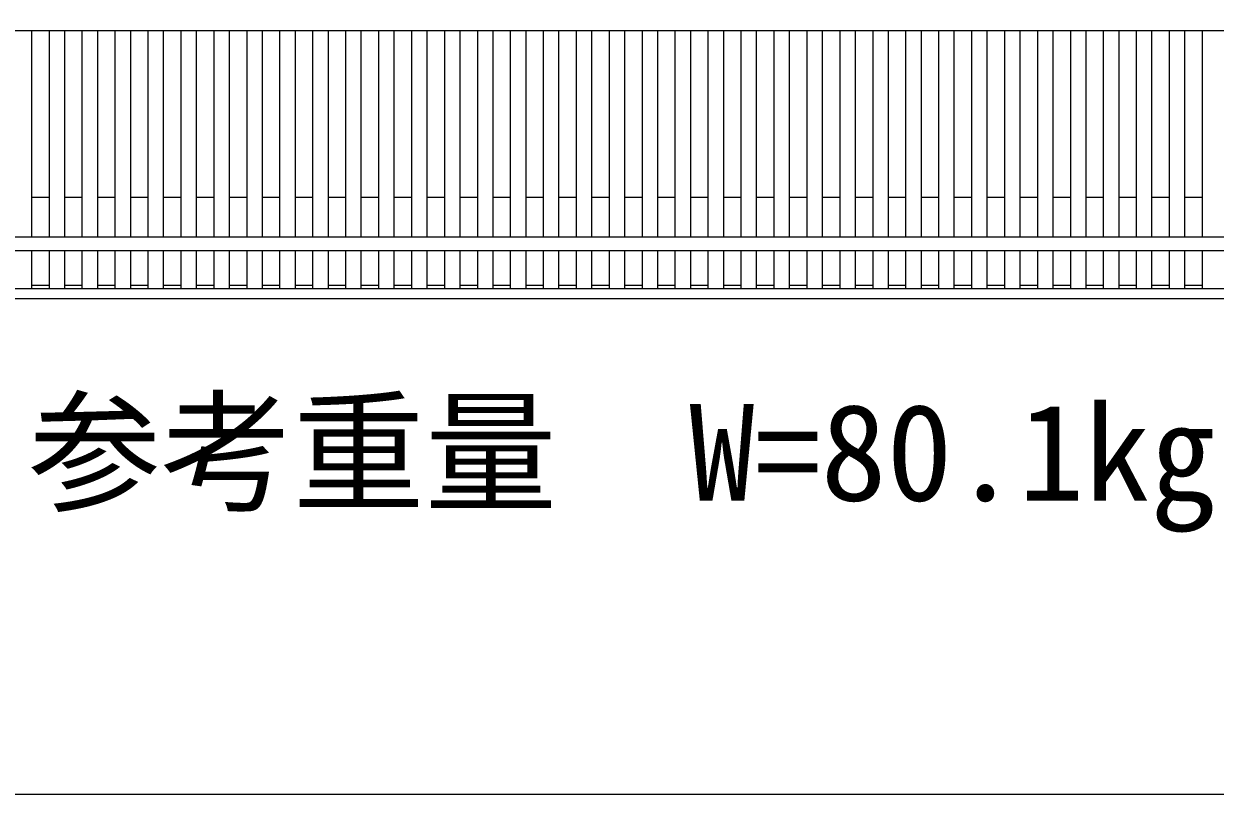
# Model space of a CAD drawing. Units: millimetres, scale not verified. Extents: x -25200 to 25200, y -8910 to 8910.
# Drawn here: x -10719 to -10178, y 983 to 1333 of the extents above; entities that cross this region are included whole.
import ezdxf
from ezdxf.enums import TextEntityAlignment as Align

# ---------------------------------------------------------------- set-up
doc = ezdxf.new("R2010")
doc.units = ezdxf.units.MM
doc.header["$LTSCALE"] = 30
for name, color, linetype, lineweight in [('0-0_DIM', 7, 'Continuous', 25), ('0-2_HATCH', 6, 'Continuous', 25), ('0-7_TXT', 7, 'Continuous', 25)]:
    doc.layers.add(name, color=color, linetype=linetype, lineweight=lineweight)
doc.styles.add('ＭＳ ゴシック', font='')
doc.styles.get('ＭＳ ゴシック').set_extended_font_data('MS Gothic')

msp = doc.modelspace()

# ---------------------------------------------------------------- linework, layer by layer
at = {"layer": '0-2_HATCH'}
for p, q in [((-11022.21, 1329.87), (-10027.21, 1329.87)), ((-10715.82, 1235.87), (-10715.82, 1329.87)), ((-10707.85, 1235.87), (-10707.85, 1329.87)), ((-10700.85, 1235.87), (-10700.85, 1329.87)), ((-10692.88, 1235.87), (-10692.88, 1329.87)), ((-10685.88, 1235.87), (-10685.88, 1329.87)), ((-10677.91, 1235.87), (-10677.91, 1329.87)), ((-10670.91, 1235.87), (-10670.91, 1329.87)), ((-10662.94, 1235.87), (-10662.94, 1329.87)), ((-10655.94, 1235.87), (-10655.94, 1329.87)), ((-10647.97, 1235.87), (-10647.97, 1329.87)), ((-10640.97, 1235.87), (-10640.97, 1329.87)), ((-10633, 1235.87), (-10633, 1329.87)), ((-10626, 1235.87), (-10626, 1329.87)), ((-10618.03, 1235.87), (-10618.03, 1329.87)), ((-10611.03, 1235.87), (-10611.03, 1329.87)), ((-10603.06, 1235.87), (-10603.06, 1329.87)), ((-10596.06, 1235.87), (-10596.06, 1329.87)), ((-10588.09, 1235.87), (-10588.09, 1329.87)), ((-10581.09, 1235.87), (-10581.09, 1329.87)), ((-10573.12, 1235.87), (-10573.12, 1329.87)), ((-10566.12, 1235.87), (-10566.12, 1329.87)), ((-10558.15, 1235.87), (-10558.15, 1329.87)), ((-10551.15, 1235.87), (-10551.15, 1329.87)), ((-10543.18, 1235.87), (-10543.18, 1329.87)), ((-10536.18, 1235.87), (-10536.18, 1329.87)), ((-10528.21, 1235.87), (-10528.21, 1329.87)), ((-10521.21, 1235.87), (-10521.21, 1329.87)), ((-10513.24, 1235.87), (-10513.24, 1329.87)), ((-10506.24, 1235.87), (-10506.24, 1329.87)), ((-10498.27, 1235.87), (-10498.27, 1329.87)), ((-10491.27, 1235.87), (-10491.27, 1329.87)), ((-10483.3, 1235.87), (-10483.3, 1329.87)), ((-10476.3, 1235.87), (-10476.3, 1329.87)), ((-10468.33, 1235.87), (-10468.33, 1329.87)), ((-10461.33, 1235.87), (-10461.33, 1329.87)), ((-10453.36, 1235.87), (-10453.36, 1329.87)), ((-10446.36, 1235.87), (-10446.36, 1329.87)), ((-10438.4, 1235.87), (-10438.4, 1329.87)), ((-10431.4, 1235.87), (-10431.4, 1329.87)), ((-10423.43, 1235.87), (-10423.43, 1329.87)), ((-10416.43, 1235.87), (-10416.43, 1329.87)), ((-10408.46, 1235.87), (-10408.46, 1329.87)), ((-10401.46, 1235.87), (-10401.46, 1329.87)), ((-10393.49, 1235.87), (-10393.49, 1329.87)), ((-10386.49, 1235.87), (-10386.49, 1329.87)), ((-10378.52, 1235.87), (-10378.52, 1329.87)), ((-10371.52, 1235.87), (-10371.52, 1329.87)), ((-10363.55, 1235.87), (-10363.55, 1329.87)), ((-10356.55, 1235.87), (-10356.55, 1329.87)), ((-10348.58, 1235.87), (-10348.58, 1329.87)), ((-10341.58, 1235.87), (-10341.58, 1329.87)), ((-10333.61, 1235.87), (-10333.61, 1329.87)), ((-10326.61, 1235.87), (-10326.61, 1329.87)), ((-10318.64, 1235.87), (-10318.64, 1329.87)), ((-10311.64, 1235.87), (-10311.64, 1329.87)), ((-10303.67, 1235.87), (-10303.67, 1329.87)), ((-10296.67, 1235.87), (-10296.67, 1329.87)), ((-10288.7, 1235.87), (-10288.7, 1329.87)), ((-10281.7, 1235.87), (-10281.7, 1329.87)), ((-10273.73, 1235.87), (-10273.73, 1329.87)), ((-10266.73, 1235.87), (-10266.73, 1329.87)), ((-10258.76, 1235.87), (-10258.76, 1329.87)), ((-10251.76, 1235.87), (-10251.76, 1329.87)), ((-10243.79, 1235.87), (-10243.79, 1329.87)), ((-10236.79, 1235.87), (-10236.79, 1329.87)), ((-10228.82, 1235.87), (-10228.82, 1329.87)), ((-10221.82, 1235.87), (-10221.82, 1329.87)), ((-10213.85, 1235.87), (-10213.85, 1329.87)), ((-10206.85, 1235.87), (-10206.85, 1329.87)), ((-10198.88, 1235.87), (-10198.88, 1329.87)), ((-10191.88, 1235.87), (-10191.88, 1329.87)), ((-10183.91, 1235.87), (-10183.91, 1329.87)), ((-10707.85, 1253.87), (-10715.82, 1253.87)), ((-10692.88, 1253.87), (-10700.85, 1253.87)), ((-10677.91, 1253.87), (-10685.88, 1253.87)), ((-10662.94, 1253.87), (-10670.91, 1253.87)), ((-10647.97, 1253.87), (-10655.94, 1253.87)), ((-10633, 1253.87), (-10640.97, 1253.87)), ((-10618.03, 1253.87), (-10626, 1253.87)), ((-10603.06, 1253.87), (-10611.03, 1253.87)), ((-10588.09, 1253.87), (-10596.06, 1253.87)), ((-10573.12, 1253.87), (-10581.09, 1253.87)), ((-10558.15, 1253.87), (-10566.12, 1253.87)), ((-10543.18, 1253.87), (-10551.15, 1253.87)), ((-10528.21, 1253.87), (-10536.18, 1253.87)), ((-10513.24, 1253.87), (-10521.21, 1253.87)), ((-10498.27, 1253.87), (-10506.24, 1253.87)), ((-10483.3, 1253.87), (-10491.27, 1253.87)), ((-10468.33, 1253.87), (-10476.3, 1253.87)), ((-10453.36, 1253.87), (-10461.33, 1253.87)), ((-10438.4, 1253.87), (-10446.36, 1253.87)), ((-10423.43, 1253.87), (-10431.4, 1253.87)), ((-10408.46, 1253.87), (-10416.43, 1253.87)), ((-10393.49, 1253.87), (-10401.46, 1253.87)), ((-10378.52, 1253.87), (-10386.49, 1253.87)), ((-10363.55, 1253.87), (-10371.52, 1253.87)), ((-10348.58, 1253.87), (-10356.55, 1253.87)), ((-10333.61, 1253.87), (-10341.58, 1253.87)), ((-10318.64, 1253.87), (-10326.61, 1253.87)), ((-10303.67, 1253.87), (-10311.64, 1253.87)), ((-10288.7, 1253.87), (-10296.67, 1253.87)), ((-10273.73, 1253.87), (-10281.7, 1253.87)), ((-10258.76, 1253.87), (-10266.73, 1253.87)), ((-10243.79, 1253.87), (-10251.76, 1253.87)), ((-10228.82, 1253.87), (-10236.79, 1253.87)), ((-10213.85, 1253.87), (-10221.82, 1253.87)), ((-10198.88, 1253.87), (-10206.85, 1253.87)), ((-10183.91, 1253.87), (-10191.88, 1253.87)), ((-10161.94, 1235.87), (-10887.49, 1235.87)), ((-10887.49, 1229.87), (-10161.94, 1229.87)), ((-10715.82, 1212.37), (-10715.82, 1229.87)), ((-10707.85, 1212.37), (-10707.85, 1229.87)), ((-10700.85, 1212.37), (-10700.85, 1229.87)), ((-10692.88, 1212.37), (-10692.88, 1229.87)), ((-10685.88, 1212.37), (-10685.88, 1229.87)), ((-10677.91, 1212.37), (-10677.91, 1229.87)), ((-10670.91, 1212.37), (-10670.91, 1229.87)), ((-10662.94, 1212.37), (-10662.94, 1229.87)), ((-10655.94, 1212.37), (-10655.94, 1229.87)), ((-10647.97, 1212.37), (-10647.97, 1229.87)), ((-10640.97, 1212.37), (-10640.97, 1229.87)), ((-10633, 1212.37), (-10633, 1229.87)), ((-10626, 1212.37), (-10626, 1229.87)), ((-10618.03, 1212.37), (-10618.03, 1229.87)), ((-10611.03, 1212.37), (-10611.03, 1229.87)), ((-10603.06, 1212.37), (-10603.06, 1229.87)), ((-10596.06, 1212.37), (-10596.06, 1229.87)), ((-10588.09, 1212.37), (-10588.09, 1229.87)), ((-10581.09, 1212.37), (-10581.09, 1229.87)), ((-10573.12, 1212.37), (-10573.12, 1229.87)), ((-10566.12, 1212.37), (-10566.12, 1229.87)), ((-10558.15, 1212.37), (-10558.15, 1229.87)), ((-10551.15, 1212.37), (-10551.15, 1229.87)), ((-10543.18, 1212.37), (-10543.18, 1229.87)), ((-10536.18, 1212.37), (-10536.18, 1229.87)), ((-10528.21, 1212.37), (-10528.21, 1229.87)), ((-10521.21, 1212.37), (-10521.21, 1229.87)), ((-10513.24, 1212.37), (-10513.24, 1229.87)), ((-10506.24, 1212.37), (-10506.24, 1229.87)), ((-10498.27, 1212.37), (-10498.27, 1229.87)), ((-10491.27, 1212.37), (-10491.27, 1229.87)), ((-10483.3, 1212.37), (-10483.3, 1229.87)), ((-10476.3, 1212.37), (-10476.3, 1229.87)), ((-10468.33, 1212.37), (-10468.33, 1229.87)), ((-10461.33, 1212.37), (-10461.33, 1229.87)), ((-10453.36, 1212.37), (-10453.36, 1229.87)), ((-10446.36, 1212.37), (-10446.36, 1229.87)), ((-10438.4, 1212.37), (-10438.4, 1229.87)), ((-10431.4, 1212.37), (-10431.4, 1229.87)), ((-10423.43, 1212.37), (-10423.43, 1229.87)), ((-10416.43, 1212.37), (-10416.43, 1229.87)), ((-10408.46, 1212.37), (-10408.46, 1229.87)), ((-10401.46, 1212.37), (-10401.46, 1229.87)), ((-10393.49, 1212.37), (-10393.49, 1229.87)), ((-10386.49, 1212.37), (-10386.49, 1229.87)), ((-10378.52, 1212.37), (-10378.52, 1229.87)), ((-10371.52, 1212.37), (-10371.52, 1229.87)), ((-10363.55, 1212.37), (-10363.55, 1229.87)), ((-10356.55, 1212.37), (-10356.55, 1229.87)), ((-10348.58, 1212.37), (-10348.58, 1229.87)), ((-10341.58, 1212.37), (-10341.58, 1229.87)), ((-10333.61, 1212.37), (-10333.61, 1229.87)), ((-10326.61, 1212.37), (-10326.61, 1229.87)), ((-10318.64, 1212.37), (-10318.64, 1229.87)), ((-10311.64, 1212.37), (-10311.64, 1229.87)), ((-10303.67, 1212.37), (-10303.67, 1229.87)), ((-10296.67, 1212.37), (-10296.67, 1229.87)), ((-10288.7, 1212.37), (-10288.7, 1229.87)), ((-10281.7, 1212.37), (-10281.7, 1229.87)), ((-10273.73, 1212.37), (-10273.73, 1229.87)), ((-10266.73, 1212.37), (-10266.73, 1229.87)), ((-10258.76, 1212.37), (-10258.76, 1229.87)), ((-10251.76, 1212.37), (-10251.76, 1229.87)), ((-10243.79, 1212.37), (-10243.79, 1229.87)), ((-10236.79, 1212.37), (-10236.79, 1229.87)), ((-10228.82, 1212.37), (-10228.82, 1229.87)), ((-10221.82, 1212.37), (-10221.82, 1229.87)), ((-10213.85, 1212.37), (-10213.85, 1229.87)), ((-10206.85, 1212.37), (-10206.85, 1229.87)), ((-10198.88, 1212.37), (-10198.88, 1229.87)), ((-10191.88, 1212.37), (-10191.88, 1229.87)), ((-10183.91, 1212.37), (-10183.91, 1229.87)), ((-10707.85, 1213.87), (-10715.82, 1213.87)), ((-10692.88, 1213.87), (-10700.85, 1213.87)), ((-10677.91, 1213.87), (-10685.88, 1213.87)), ((-10662.94, 1213.87), (-10670.91, 1213.87)), ((-10647.97, 1213.87), (-10655.94, 1213.87)), ((-10633, 1213.87), (-10640.97, 1213.87)), ((-10618.03, 1213.87), (-10626, 1213.87)), ((-10603.06, 1213.87), (-10611.03, 1213.87)), ((-10588.09, 1213.87), (-10596.06, 1213.87)), ((-10573.12, 1213.87), (-10581.09, 1213.87)), ((-10558.15, 1213.87), (-10566.12, 1213.87)), ((-10543.18, 1213.87), (-10551.15, 1213.87)), ((-10528.21, 1213.87), (-10536.18, 1213.87)), ((-10513.24, 1213.87), (-10521.21, 1213.87)), ((-10498.27, 1213.87), (-10506.24, 1213.87)), ((-10483.3, 1213.87), (-10491.27, 1213.87)), ((-10468.33, 1213.87), (-10476.3, 1213.87)), ((-10453.36, 1213.87), (-10461.33, 1213.87)), ((-10438.4, 1213.87), (-10446.36, 1213.87)), ((-10423.43, 1213.87), (-10431.4, 1213.87)), ((-10408.46, 1213.87), (-10416.43, 1213.87)), ((-10393.49, 1213.87), (-10401.46, 1213.87)), ((-10378.52, 1213.87), (-10386.49, 1213.87)), ((-10363.55, 1213.87), (-10371.52, 1213.87)), ((-10348.58, 1213.87), (-10356.55, 1213.87)), ((-10333.61, 1213.87), (-10341.58, 1213.87)), ((-10318.64, 1213.87), (-10326.61, 1213.87)), ((-10303.67, 1213.87), (-10311.64, 1213.87)), ((-10288.7, 1213.87), (-10296.67, 1213.87)), ((-10273.73, 1213.87), (-10281.7, 1213.87)), ((-10258.76, 1213.87), (-10266.73, 1213.87)), ((-10243.79, 1213.87), (-10251.76, 1213.87)), ((-10228.82, 1213.87), (-10236.79, 1213.87)), ((-10213.85, 1213.87), (-10221.82, 1213.87)), ((-10198.88, 1213.87), (-10206.85, 1213.87)), ((-10183.91, 1213.87), (-10191.88, 1213.87)), ((-10027.21, 1212.37), (-11022.21, 1212.37)), ((-10027.21, 1207.87), (-11022.21, 1207.87))]:
    msp.add_line(p, q, dxfattribs=at)
at = {"layer": '0-7_TXT'}
msp.add_lwpolyline([(-11362.38, 982.74), (-9562.38, 982.74), (-9562.38, 3432.74), (-11362.38, 3432.74)], close=True, dxfattribs=at)

# ---------------------------------------------------------------- texts
at = {"layer": '0-0_DIM', "style": 'ＭＳ ゴシック'}
msp.add_text('参考重量\u3000W=80.1kg', height=43.99, dxfattribs=at).set_placement((-10717.23, 1102.94), align=Align.BOTTOM_LEFT)

doc.saveas('drawing.dxf')
